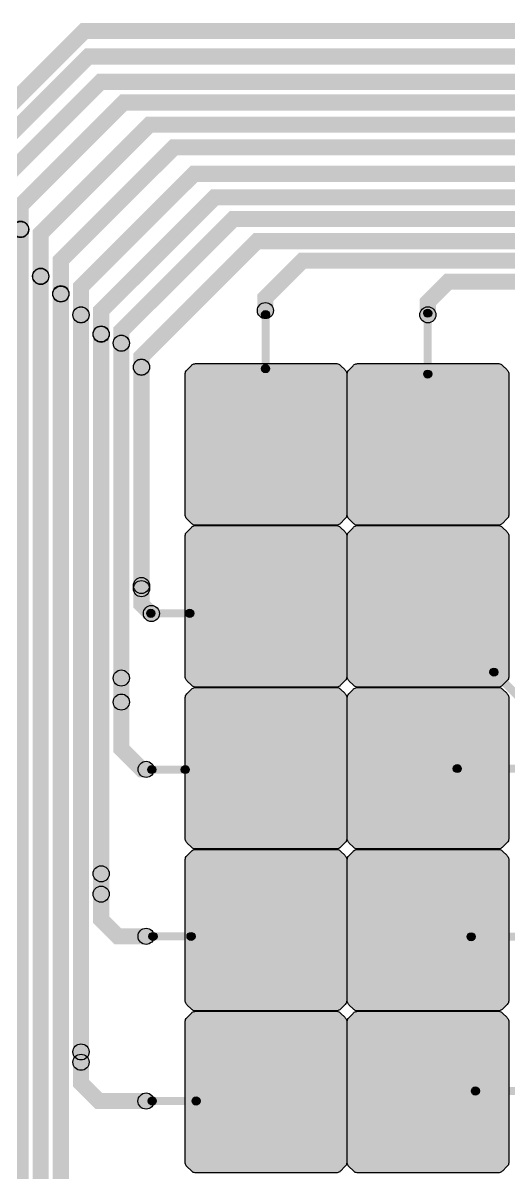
# Model space of a CAD drawing. Extents: x -57500 to 57500, y -57500 to 57500.
# Drawn here: x 995 to 7025, y 21105 to 35381 of the extents above; entities that cross this region are included whole.
import ezdxf

# ---------------------------------------------------------------- set-up
doc = ezdxf.new("R2010")
doc.units = 0
doc.header["$MEASUREMENT"] = 0
doc.layers.get('0').update_dxf_attribs({"color": 160, "true_color": 0x003fff})
doc.layers.add('Metal1', color=160, linetype='Continuous', true_color=0x003fff)

msp = doc.modelspace()

# ---------------------------------------------------------------- hatches: boundary and pattern name
h = msp.add_hatch(color=5)
edge = h.paths.add_edge_path(flags=0)
edge.add_arc((964.65, 32821.45), 100, 0, 360)
h = msp.add_hatch(color=5)
edge = h.paths.add_edge_path(flags=0)
edge.add_arc((965.25, 32816.6), 100, 0, 360)
h = msp.add_hatch(color=5)
edge = h.paths.add_edge_path(flags=0)
edge.add_arc((1214.65, 32238.65), 100, 0, 360)
h = msp.add_hatch(color=5)
edge = h.paths.add_edge_path(flags=0)
edge.add_arc((1215.15, 32234.4), 100, 0, 360)
h = msp.add_hatch(color=5)
edge = h.paths.add_edge_path(flags=0)
edge.add_arc((1464.55, 32015.95), 100, 0, 360)
h = msp.add_hatch(color=5)
edge = h.paths.add_edge_path(flags=0)
edge.add_arc((1464.65, 32021.4), 100, 0, 360)
h = msp.add_hatch(color=5)
edge = h.paths.add_edge_path(flags=0)
edge.add_arc((1714.1, 31757.25), 100, 0, 360)
h = msp.add_hatch(color=5)
edge = h.paths.add_edge_path(flags=0)
edge.add_arc((1714.65, 31759.35), 100, 0, 360)
h = msp.add_hatch(color=5)
edge = h.paths.add_edge_path(flags=0)
edge.add_arc((4002.6, 31811.2), 100, 0, 360)
h = msp.add_hatch(color=5)
edge = h.paths.add_edge_path(flags=0)
edge.add_arc((6018.4, 31758.2), 100, 0, 360)
h = msp.add_hatch(color=5)
edge = h.paths.add_edge_path(flags=0)
edge.add_arc((4004.5, 31762.15), 50, 0, 360)
h = msp.add_hatch(color=5)
edge = h.paths.add_edge_path(flags=0)
edge.add_arc((6016.6, 31778.5), 50, 0, 360)
h = msp.add_hatch(color=5)
edge = h.paths.add_edge_path(flags=0)
edge.add_arc((1964.65, 31521.4), 100, 0, 360)
h = msp.add_hatch(color=5)
edge = h.paths.add_edge_path(flags=0)
edge.add_arc((1964.65, 31516.6), 100, 0, 360)
h = msp.add_hatch(color=5)
edge = h.paths.add_edge_path(flags=0)
edge.add_arc((2214.35, 31405.75), 100, 0, 360)
h = msp.add_hatch(color=5)
edge = h.paths.add_edge_path(flags=0)
edge.add_arc((2214.65, 31406.75), 100, 0, 360)
h = msp.add_hatch(color=5)
edge = h.paths.add_edge_path(flags=0)
edge.add_arc((2464.6, 31107.3), 100, 0, 360)
h = msp.add_hatch(color=5)
edge = h.paths.add_edge_path(flags=0)
edge.add_arc((2464.65, 31110.05), 100, 0, 360)
for points in [[(4986.311, 31079.716), (4993.723, 31072.284), (5000.275, 31064.065), (5005.558, 31054.948), (5009.425, 31045.098), (5011.794, 31034.629), (5012.521, 31023.934), (5012.521, 29282.883), (5012.438, 29271.075), (5010.643, 29259.387), (5006.938, 29248.096), (5001.381, 29237.603), (4994.199, 29228.215), (4985.87, 29219.845), (4939.736, 29173.711), (4932.304, 29166.299), (4924.085, 29159.747), (4914.967, 29154.464), (4905.117, 29150.597), (4894.649, 29148.228), (4883.953, 29147.501), (3142.902, 29147.501), (3131.095, 29147.584), (3119.407, 29149.379), (3108.116, 29153.084), (3097.623, 29158.641), (3088.234, 29165.823), (3079.865, 29174.152), (3033.731, 29220.286), (3026.318, 29227.718), (3019.767, 29235.937), (3014.484, 29245.055), (3010.616, 29254.905), (3008.248, 29265.373), (3007.521, 29276.069), (3007.521, 31017.119), (3007.603, 31028.927), (3009.398, 31040.615), (3013.104, 31051.906), (3018.661, 31062.399), (3025.843, 31071.787), (3034.172, 31080.157), (3080.306, 31126.291), (3087.738, 31133.704), (3095.957, 31140.255), (3105.074, 31145.538), (3114.924, 31149.406), (3125.393, 31151.774), (3136.088, 31152.501), (4877.139, 31152.501), (4888.947, 31152.419), (4900.635, 31150.624), (4911.926, 31146.918), (4922.419, 31141.361), (4931.807, 31134.179), (4940.177, 31125.85)], [(6996.311, 31079.716), (7003.723, 31072.284), (7010.275, 31064.065), (7015.558, 31054.948), (7019.425, 31045.098), (7021.794, 31034.629), (7022.521, 31023.934), (7022.521, 29282.883), (7022.438, 29271.075), (7020.643, 29259.387), (7016.938, 29248.096), (7011.381, 29237.603), (7004.199, 29228.215), (6995.87, 29219.845), (6949.736, 29173.711), (6942.304, 29166.299), (6934.085, 29159.747), (6924.967, 29154.464), (6915.117, 29150.597), (6904.649, 29148.228), (6893.953, 29147.501), (5152.902, 29147.501), (5141.095, 29147.584), (5129.407, 29149.379), (5118.116, 29153.084), (5107.623, 29158.641), (5098.234, 29165.823), (5089.865, 29174.152), (5043.731, 29220.286), (5036.318, 29227.718), (5029.767, 29235.937), (5024.484, 29245.055), (5020.616, 29254.905), (5018.248, 29265.373), (5017.521, 29276.069), (5017.521, 31017.119), (5017.603, 31028.927), (5019.398, 31040.615), (5023.104, 31051.906), (5028.661, 31062.399), (5035.843, 31071.787), (5044.172, 31080.157), (5090.306, 31126.291), (5097.738, 31133.704), (5105.957, 31140.255), (5115.074, 31145.538), (5124.924, 31149.406), (5135.393, 31151.774), (5146.088, 31152.501), (6887.139, 31152.501), (6898.947, 31152.419), (6910.635, 31150.624), (6921.926, 31146.918), (6932.419, 31141.361), (6941.807, 31134.179), (6950.177, 31125.85)], [(4986.311, 29069.716), (4993.723, 29062.284), (5000.275, 29054.065), (5005.558, 29044.948), (5009.425, 29035.098), (5011.794, 29024.629), (5012.521, 29013.934), (5012.521, 27272.883), (5012.438, 27261.075), (5010.643, 27249.387), (5006.938, 27238.096), (5001.381, 27227.603), (4994.199, 27218.215), (4985.87, 27209.845), (4939.736, 27163.711), (4932.304, 27156.299), (4924.085, 27149.747), (4914.967, 27144.464), (4905.117, 27140.597), (4894.649, 27138.228), (4883.953, 27137.501), (3142.902, 27137.501), (3131.095, 27137.584), (3119.407, 27139.379), (3108.116, 27143.084), (3097.623, 27148.641), (3088.234, 27155.823), (3079.865, 27164.152), (3033.731, 27210.286), (3026.318, 27217.718), (3019.767, 27225.937), (3014.484, 27235.055), (3010.616, 27244.905), (3008.248, 27255.373), (3007.521, 27266.069), (3007.521, 29007.119), (3007.603, 29018.927), (3009.398, 29030.615), (3013.104, 29041.906), (3018.661, 29052.399), (3025.843, 29061.787), (3034.172, 29070.157), (3080.306, 29116.291), (3087.738, 29123.704), (3095.957, 29130.255), (3105.074, 29135.538), (3114.924, 29139.406), (3125.393, 29141.774), (3136.088, 29142.501), (4877.139, 29142.501), (4888.947, 29142.419), (4900.635, 29140.624), (4911.926, 29136.918), (4922.419, 29131.361), (4931.807, 29124.179), (4940.177, 29115.85)], [(6996.311, 29069.716), (7003.723, 29062.284), (7010.275, 29054.065), (7015.558, 29044.948), (7019.425, 29035.098), (7021.794, 29024.629), (7022.521, 29013.934), (7022.521, 27272.883), (7022.438, 27261.075), (7020.643, 27249.387), (7016.938, 27238.096), (7011.381, 27227.603), (7004.199, 27218.215), (6995.87, 27209.845), (6949.736, 27163.711), (6942.304, 27156.299), (6934.085, 27149.747), (6924.967, 27144.464), (6915.117, 27140.597), (6904.649, 27138.228), (6893.953, 27137.501), (5152.902, 27137.501), (5141.095, 27137.584), (5129.407, 27139.379), (5118.116, 27143.084), (5107.623, 27148.641), (5098.234, 27155.823), (5089.865, 27164.152), (5043.731, 27210.286), (5036.318, 27217.718), (5029.767, 27225.937), (5024.484, 27235.055), (5020.616, 27244.905), (5018.248, 27255.373), (5017.521, 27266.069), (5017.521, 29007.119), (5017.603, 29018.927), (5019.398, 29030.615), (5023.104, 29041.906), (5028.661, 29052.399), (5035.843, 29061.787), (5044.172, 29070.157), (5090.306, 29116.291), (5097.738, 29123.704), (5105.957, 29130.255), (5115.074, 29135.538), (5124.924, 29139.406), (5135.393, 29141.774), (5146.088, 29142.501), (6887.139, 29142.501), (6898.947, 29142.419), (6910.635, 29140.624), (6921.926, 29136.918), (6932.419, 29131.361), (6941.807, 29124.179), (6950.177, 29115.85)], [(4986.311, 27059.716), (4993.723, 27052.284), (5000.275, 27044.065), (5005.558, 27034.948), (5009.425, 27025.098), (5011.794, 27014.629), (5012.521, 27003.934), (5012.521, 25262.883), (5012.438, 25251.075), (5010.643, 25239.387), (5006.938, 25228.096), (5001.381, 25217.603), (4994.199, 25208.215), (4985.87, 25199.845), (4939.736, 25153.711), (4932.304, 25146.299), (4924.085, 25139.747), (4914.967, 25134.464), (4905.117, 25130.597), (4894.649, 25128.228), (4883.953, 25127.501), (3142.902, 25127.501), (3131.095, 25127.584), (3119.407, 25129.379), (3108.116, 25133.084), (3097.623, 25138.641), (3088.234, 25145.823), (3079.865, 25154.152), (3033.731, 25200.286), (3026.318, 25207.718), (3019.767, 25215.937), (3014.484, 25225.055), (3010.616, 25234.905), (3008.248, 25245.373), (3007.521, 25256.069), (3007.521, 26997.119), (3007.603, 27008.927), (3009.398, 27020.615), (3013.104, 27031.906), (3018.661, 27042.399), (3025.843, 27051.787), (3034.172, 27060.157), (3080.306, 27106.291), (3087.738, 27113.704), (3095.957, 27120.255), (3105.074, 27125.538), (3114.924, 27129.406), (3125.393, 27131.774), (3136.088, 27132.501), (4877.139, 27132.501), (4888.947, 27132.419), (4900.635, 27130.624), (4911.926, 27126.918), (4922.419, 27121.361), (4931.807, 27114.179), (4940.177, 27105.85)], [(6996.311, 27059.716), (7003.723, 27052.284), (7010.275, 27044.065), (7015.558, 27034.948), (7019.425, 27025.098), (7021.794, 27014.629), (7022.521, 27003.934), (7022.521, 25262.883), (7022.438, 25251.075), (7020.643, 25239.387), (7016.938, 25228.096), (7011.381, 25217.603), (7004.199, 25208.215), (6995.87, 25199.845), (6949.736, 25153.711), (6942.304, 25146.299), (6934.085, 25139.747), (6924.967, 25134.464), (6915.117, 25130.597), (6904.649, 25128.228), (6893.953, 25127.501), (5152.902, 25127.501), (5141.095, 25127.584), (5129.407, 25129.379), (5118.116, 25133.084), (5107.623, 25138.641), (5098.234, 25145.823), (5089.865, 25154.152), (5043.731, 25200.286), (5036.318, 25207.718), (5029.767, 25215.937), (5024.484, 25225.055), (5020.616, 25234.905), (5018.248, 25245.373), (5017.521, 25256.069), (5017.521, 26997.119), (5017.603, 27008.927), (5019.398, 27020.615), (5023.104, 27031.906), (5028.661, 27042.399), (5035.843, 27051.787), (5044.172, 27060.157), (5090.306, 27106.291), (5097.738, 27113.704), (5105.957, 27120.255), (5115.074, 27125.538), (5124.924, 27129.406), (5135.393, 27131.774), (5146.088, 27132.501), (6887.139, 27132.501), (6898.947, 27132.419), (6910.635, 27130.624), (6921.926, 27126.918), (6932.419, 27121.361), (6941.807, 27114.179), (6950.177, 27105.85)], [(4986.311, 25049.716), (4993.723, 25042.284), (5000.275, 25034.065), (5005.558, 25024.948), (5009.425, 25015.098), (5011.794, 25004.629), (5012.521, 24993.934), (5012.521, 23252.883), (5012.438, 23241.075), (5010.643, 23229.387), (5006.938, 23218.096), (5001.381, 23207.603), (4994.199, 23198.215), (4985.87, 23189.845), (4939.736, 23143.711), (4932.304, 23136.299), (4924.085, 23129.747), (4914.967, 23124.464), (4905.117, 23120.597), (4894.649, 23118.228), (4883.953, 23117.501), (3142.902, 23117.501), (3131.095, 23117.584), (3119.407, 23119.379), (3108.116, 23123.084), (3097.623, 23128.641), (3088.234, 23135.823), (3079.865, 23144.152), (3033.731, 23190.286), (3026.318, 23197.718), (3019.767, 23205.937), (3014.484, 23215.055), (3010.616, 23224.905), (3008.248, 23235.373), (3007.521, 23246.069), (3007.521, 24987.119), (3007.603, 24998.927), (3009.398, 25010.615), (3013.104, 25021.906), (3018.661, 25032.399), (3025.843, 25041.787), (3034.172, 25050.157), (3080.306, 25096.291), (3087.738, 25103.704), (3095.957, 25110.255), (3105.074, 25115.538), (3114.924, 25119.406), (3125.393, 25121.774), (3136.088, 25122.501), (4877.139, 25122.501), (4888.947, 25122.419), (4900.635, 25120.624), (4911.926, 25116.918), (4922.419, 25111.361), (4931.807, 25104.179), (4940.177, 25095.85)], [(6996.311, 25049.716), (7003.723, 25042.284), (7010.275, 25034.065), (7015.558, 25024.948), (7019.425, 25015.098), (7021.794, 25004.629), (7022.521, 24993.934), (7022.521, 23252.883), (7022.438, 23241.075), (7020.643, 23229.387), (7016.938, 23218.096), (7011.381, 23207.603), (7004.199, 23198.215), (6995.87, 23189.845), (6949.736, 23143.711), (6942.304, 23136.299), (6934.085, 23129.747), (6924.967, 23124.464), (6915.117, 23120.597), (6904.649, 23118.228), (6893.953, 23117.501), (5152.902, 23117.501), (5141.095, 23117.584), (5129.407, 23119.379), (5118.116, 23123.084), (5107.623, 23128.641), (5098.234, 23135.823), (5089.865, 23144.152), (5043.731, 23190.286), (5036.318, 23197.718), (5029.767, 23205.937), (5024.484, 23215.055), (5020.616, 23224.905), (5018.248, 23235.373), (5017.521, 23246.069), (5017.521, 24987.119), (5017.603, 24998.927), (5019.398, 25010.615), (5023.104, 25021.906), (5028.661, 25032.399), (5035.843, 25041.787), (5044.172, 25050.157), (5090.306, 25096.291), (5097.738, 25103.704), (5105.957, 25110.255), (5115.074, 25115.538), (5124.924, 25119.406), (5135.393, 25121.774), (5146.088, 25122.501), (6887.139, 25122.501), (6898.947, 25122.419), (6910.635, 25120.624), (6921.926, 25116.918), (6932.419, 25111.361), (6941.807, 25104.179), (6950.177, 25095.85)], [(4986.311, 23039.716), (4993.723, 23032.284), (5000.275, 23024.065), (5005.558, 23014.948), (5009.425, 23005.098), (5011.794, 22994.629), (5012.521, 22983.934), (5012.521, 21242.883), (5012.438, 21231.075), (5010.643, 21219.387), (5006.938, 21208.096), (5001.381, 21197.603), (4994.199, 21188.215), (4985.87, 21179.845), (4939.736, 21133.711), (4932.304, 21126.299), (4924.085, 21119.747), (4914.967, 21114.464), (4905.117, 21110.597), (4894.649, 21108.228), (4883.953, 21107.501), (3142.902, 21107.501), (3131.095, 21107.584), (3119.407, 21109.379), (3108.116, 21113.084), (3097.623, 21118.641), (3088.234, 21125.823), (3079.865, 21134.152), (3033.731, 21180.286), (3026.318, 21187.718), (3019.767, 21195.937), (3014.484, 21205.055), (3010.616, 21214.905), (3008.248, 21225.373), (3007.521, 21236.069), (3007.521, 22977.119), (3007.603, 22988.927), (3009.398, 23000.615), (3013.104, 23011.906), (3018.661, 23022.399), (3025.843, 23031.787), (3034.172, 23040.157), (3080.306, 23086.291), (3087.738, 23093.704), (3095.957, 23100.255), (3105.074, 23105.538), (3114.924, 23109.406), (3125.393, 23111.774), (3136.088, 23112.501), (4877.139, 23112.501), (4888.947, 23112.419), (4900.635, 23110.624), (4911.926, 23106.918), (4922.419, 23101.361), (4931.807, 23094.179), (4940.177, 23085.85)], [(6996.311, 23039.716), (7003.723, 23032.284), (7010.275, 23024.065), (7015.558, 23014.948), (7019.425, 23005.098), (7021.794, 22994.629), (7022.521, 22983.934), (7022.521, 21242.883), (7022.438, 21231.075), (7020.643, 21219.387), (7016.938, 21208.096), (7011.381, 21197.603), (7004.199, 21188.215), (6995.87, 21179.845), (6949.736, 21133.711), (6942.304, 21126.299), (6934.085, 21119.747), (6924.967, 21114.464), (6915.117, 21110.597), (6904.649, 21108.228), (6893.953, 21107.501), (5152.902, 21107.501), (5141.095, 21107.584), (5129.407, 21109.379), (5118.116, 21113.084), (5107.623, 21118.641), (5098.234, 21125.823), (5089.865, 21134.152), (5043.731, 21180.286), (5036.318, 21187.718), (5029.767, 21195.937), (5024.484, 21205.055), (5020.616, 21214.905), (5018.248, 21225.373), (5017.521, 21236.069), (5017.521, 22977.119), (5017.603, 22988.927), (5019.398, 23000.615), (5023.104, 23011.906), (5028.661, 23022.399), (5035.843, 23031.787), (5044.172, 23040.157), (5090.306, 23086.291), (5097.738, 23093.704), (5105.957, 23100.255), (5115.074, 23105.538), (5124.924, 23109.406), (5135.393, 23111.774), (5146.088, 23112.501), (6887.139, 23112.501), (6898.947, 23112.419), (6910.635, 23110.624), (6921.926, 23106.918), (6932.419, 23101.361), (6941.807, 23094.179), (6950.177, 23085.85)]]:
    msp.add_hatch(color=5).paths.add_polyline_path(points, flags=0)
h = msp.add_hatch(color=5)
edge = h.paths.add_edge_path(flags=0)
edge.add_arc((4004.5, 31090.55), 50, 0, 360)
h = msp.add_hatch(color=5)
edge = h.paths.add_edge_path(flags=0)
edge.add_arc((6016.6, 31023.4), 50, 0, 360)
h = msp.add_hatch(color=5)
edge = h.paths.add_edge_path(flags=0)
edge.add_arc((2464.65, 28398.5), 100, 0, 360)
h = msp.add_hatch(color=5)
edge = h.paths.add_edge_path(flags=0)
edge.add_arc((2464.65, 28359), 100, 0, 360)
h = msp.add_hatch(color=5)
edge = h.paths.add_edge_path(flags=0)
edge.add_arc((2588.3, 28050.7), 100, 0, 360)
h = msp.add_hatch(color=5)
edge = h.paths.add_edge_path(flags=0)
edge.add_arc((2580.35, 28052.9), 50, 0, 360)
h = msp.add_hatch(color=5)
edge = h.paths.add_edge_path(flags=0)
edge.add_arc((3062.6, 28052.9), 50, 0, 360)
h = msp.add_hatch(color=5)
edge = h.paths.add_edge_path(flags=0)
edge.add_arc((2214.3, 27249.4), 100, 0, 360)
h = msp.add_hatch(color=5)
edge = h.paths.add_edge_path(flags=0)
edge.add_arc((6838.35, 27322.75), 50, 0, 360)
h = msp.add_hatch(color=5)
edge = h.paths.add_edge_path(flags=0)
edge.add_arc((2214.65, 26951.35), 100, 0, 360)
h = msp.add_hatch(color=5)
edge = h.paths.add_edge_path(flags=0)
edge.add_arc((2522.85, 26115.55), 100, 0, 360)
h = msp.add_hatch(color=5)
edge = h.paths.add_edge_path(flags=0)
edge.add_arc((2592.4, 26113.3), 50, 0, 360)
h = msp.add_hatch(color=5)
edge = h.paths.add_edge_path(flags=0)
edge.add_arc((3008.4, 26113.3), 50, 0, 360)
h = msp.add_hatch(color=5)
edge = h.paths.add_edge_path(flags=0)
edge.add_arc((6383.45, 26125.65), 50, 0, 360)
h = msp.add_hatch(color=5)
edge = h.paths.add_edge_path(flags=0)
edge.add_arc((1964.85, 24819.6), 100, 0, 360)
h = msp.add_hatch(color=5)
edge = h.paths.add_edge_path(flags=0)
edge.add_arc((1964.65, 24567.05), 100, 0, 360)
h = msp.add_hatch(color=5)
edge = h.paths.add_edge_path(flags=0)
edge.add_arc((2521.95, 24043.4), 100, 0, 360)
h = msp.add_hatch(color=5)
edge = h.paths.add_edge_path(flags=0)
edge.add_arc((2608.25, 24041.65), 50, 0, 360)
h = msp.add_hatch(color=5)
edge = h.paths.add_edge_path(flags=0)
edge.add_arc((3079.85, 24041.65), 50, 0, 360)
h = msp.add_hatch(color=5)
edge = h.paths.add_edge_path(flags=0)
edge.add_arc((6555.25, 24038.25), 50, 0, 360)
h = msp.add_hatch(color=5)
edge = h.paths.add_edge_path(flags=0)
edge.add_arc((1714.5, 22608.2), 100, 0, 360)
h = msp.add_hatch(color=5)
edge = h.paths.add_edge_path(flags=0)
edge.add_arc((1714.65, 22479.9), 100, 0, 360)
h = msp.add_hatch(color=5)
edge = h.paths.add_edge_path(flags=0)
edge.add_arc((6608.25, 22122.7), 50, 0, 360)
h = msp.add_hatch(color=5)
edge = h.paths.add_edge_path(flags=0)
edge.add_arc((2521.65, 21998.2), 100, 0, 360)
h = msp.add_hatch(color=5)
edge = h.paths.add_edge_path(flags=0)
edge.add_arc((2598.95, 21998.9), 50, 0, 360)
h = msp.add_hatch(color=5)
edge = h.paths.add_edge_path(flags=0)
edge.add_arc((3142.1, 21998.9), 50, 0, 360)

# ---------------------------------------------------------------- linework, layer by layer
at = {"layer": 'Metal1'}
for points, const_width in [([(29736.55, 29373.65), (29736.55, 29703.5), (28784.15, 30655.9), (23586.35, 30655.9), (18960.85, 35281.4), (1755.55, 35281.4), (215, 33740.85), (215, 33522.3)], 200), ([(23239.9, 30471.25), (18746.1, 34965.05), (1804.4, 34965.05), (464.5, 33625.15), (464.5, 33518.55)], 200), ([(24525.3, 29269.95), (23992.8, 29269.95), (18612.2, 34650.55), (1959.15, 34650.55), (714.65, 33406.05), (714.65, 33349.75)], 200), ([(29736.9, 27062.4), (29736.9, 27624.05), (29260.05, 28100.9), (24163.45, 28100.9), (17870.1, 34394.25), (2244.85, 34394.25), (965.25, 33114.65), (965.25, 32816.6)], 200), ([(27285.35, 26971.35), (27226.7, 27030), (27226.7, 27538.65), (26914.15, 27851.2), (24031.75, 27851.2), (17763.6, 34119.35), (2564.95, 34119.35), (1215.15, 32769.55), (1215.15, 32234.4)], 200), ([(24734.25, 26769.1), (17665.95, 33837.4), (2867.35, 33837.4), (1464.55, 32434.6), (1464.55, 32015.95)], 200), ([(29753.15, 24187), (29753.15, 24987.05), (29205.45, 25534.75), (23652.65, 25534.75), (22838.6, 26348.8), (22838.6, 28256.25), (17585.75, 33509.1), (3118.2, 33509.1), (1714.1, 32105), (1714.1, 31757.25)], 200), ([(27204.55, 24535.45), (27204.55, 24853.35), (26775.35, 25282.55), (23513.1, 25282.55), (22564.65, 26231), (22564.65, 28149.05), (17497.6, 33216.1), (3371.75, 33216.1), (1964.65, 31809), (1964.65, 31516.6)], 200), ([(24385.5, 24174.55), (23728.55, 24174.55), (22266.1, 25637), (22266.1, 28063.1), (17380.9, 32948.3), (3604.55, 32948.3), (2214.35, 31558.1), (2214.35, 31405.75)], 200), ([(964.65, 32821.45), (964.65, 16528.55)], 200), ([(29786.75, 21893.1), (29786.75, 22634.9), (29426.55, 22995.1), (23767.6, 22995.1), (22019.05, 24743.65), (22019.05, 27919.65), (17266.3, 32672.4), (3897.85, 32672.4), (2464.6, 31239.15), (2464.6, 31107.3)], 200), ([(27231.55, 21877.7), (27231.55, 22280.4), (26807.7, 22704.25), (23639.2, 22704.25), (21742.25, 24601.2), (21742.25, 27814.8), (17127.2, 32429.85), (4460.95, 32429.85), (4002.6, 31971.5), (4002.6, 31811.2)], 200), ([(1214.65, 32238.65), (1214.65, 18504.85)], 200), ([(24404.5, 21524.15), (24038.85, 21524.15), (21479.65, 24083.35), (21479.65, 27718.2), (17028.85, 32169), (6269.05, 32169), (6018.4, 31918.35), (6018.4, 31758.2)], 200), ([(1464.65, 32021.4), (1464.65, 20556.1)], 200), ([(1714.65, 31759.35), (1714.65, 22479.9)], 200), ([(4004.5, 31090.55), (4004.5, 31762.15)], 100), ([(6016.6, 31023.4), (6016.6, 31778.5)], 100), ([(1964.65, 31521.4), (1964.65, 24567.05)], 200), ([(2214.65, 31406.75), (2214.65, 26951.35)], 200), ([(2464.65, 31110.05), (2464.65, 28359)], 200), ([(2588.3, 28050.7), (2578, 28050.7), (2464.65, 28164.05), (2464.65, 28398.5)], 200), ([(3062.6, 28052.9), (2580.35, 28052.9)], 100), ([(2522.85, 26115.55), (2469.95, 26115.55), (2214.3, 26371.2), (2214.3, 27249.4)], 200), ([(7515.2, 26645.9), (6838.35, 27322.75)], 100), ([(3008.4, 26113.3), (2592.4, 26113.3)], 100), ([(6383.45, 26125.65), (7326.7, 26125.65)], 100), ([(2521.95, 24043.4), (2171.5, 24043.4), (1964.85, 24250.05), (1964.85, 24819.6)], 200), ([(3079.85, 24041.65), (2608.25, 24041.65)], 100), ([(6555.25, 24038.25), (7461.35, 24038.25)], 100), ([(2521.65, 21998.2), (1936.95, 21998.2), (1714.5, 22220.65), (1714.5, 22608.2)], 200), ([(6608.25, 22122.7), (7511.7, 22122.7)], 100), ([(3142.1, 21998.9), (2598.95, 21998.9)], 100)]:
    msp.add_lwpolyline(points, dxfattribs=dict(at, const_width=const_width))
for points in [[(4986.311, 31079.716), (4993.723, 31072.284), (5000.275, 31064.065), (5005.558, 31054.948), (5009.425, 31045.098), (5011.794, 31034.629), (5012.521, 31023.934), (5012.521, 29282.883), (5012.438, 29271.075), (5010.643, 29259.387), (5006.938, 29248.096), (5001.381, 29237.603), (4994.199, 29228.215), (4985.87, 29219.845), (4939.736, 29173.711), (4932.304, 29166.299), (4924.085, 29159.747), (4914.967, 29154.464), (4905.117, 29150.597), (4894.649, 29148.228), (4883.953, 29147.501), (3142.902, 29147.501), (3131.095, 29147.584), (3119.407, 29149.379), (3108.116, 29153.084), (3097.623, 29158.641), (3088.234, 29165.823), (3079.865, 29174.152), (3033.731, 29220.286), (3026.318, 29227.718), (3019.767, 29235.937), (3014.484, 29245.055), (3010.616, 29254.905), (3008.248, 29265.373), (3007.521, 29276.069), (3007.521, 31017.119), (3007.603, 31028.927), (3009.398, 31040.615), (3013.104, 31051.906), (3018.661, 31062.399), (3025.843, 31071.787), (3034.172, 31080.157), (3080.306, 31126.291), (3087.738, 31133.704), (3095.957, 31140.255), (3105.074, 31145.538), (3114.924, 31149.406), (3125.393, 31151.774), (3136.088, 31152.501), (4877.139, 31152.501), (4888.947, 31152.419), (4900.635, 31150.624), (4911.926, 31146.918), (4922.419, 31141.361), (4931.807, 31134.179), (4940.177, 31125.85)], [(6996.311, 31079.716), (7003.723, 31072.284), (7010.275, 31064.065), (7015.558, 31054.948), (7019.425, 31045.098), (7021.794, 31034.629), (7022.521, 31023.934), (7022.521, 29282.883), (7022.438, 29271.075), (7020.643, 29259.387), (7016.938, 29248.096), (7011.381, 29237.603), (7004.199, 29228.215), (6995.87, 29219.845), (6949.736, 29173.711), (6942.304, 29166.299), (6934.085, 29159.747), (6924.967, 29154.464), (6915.117, 29150.597), (6904.649, 29148.228), (6893.953, 29147.501), (5152.902, 29147.501), (5141.095, 29147.584), (5129.407, 29149.379), (5118.116, 29153.084), (5107.623, 29158.641), (5098.234, 29165.823), (5089.865, 29174.152), (5043.731, 29220.286), (5036.318, 29227.718), (5029.767, 29235.937), (5024.484, 29245.055), (5020.616, 29254.905), (5018.248, 29265.373), (5017.521, 29276.069), (5017.521, 31017.119), (5017.603, 31028.927), (5019.398, 31040.615), (5023.104, 31051.906), (5028.661, 31062.399), (5035.843, 31071.787), (5044.172, 31080.157), (5090.306, 31126.291), (5097.738, 31133.704), (5105.957, 31140.255), (5115.074, 31145.538), (5124.924, 31149.406), (5135.393, 31151.774), (5146.088, 31152.501), (6887.139, 31152.501), (6898.947, 31152.419), (6910.635, 31150.624), (6921.926, 31146.918), (6932.419, 31141.361), (6941.807, 31134.179), (6950.177, 31125.85)], [(4986.311, 29069.716), (4993.723, 29062.284), (5000.275, 29054.065), (5005.558, 29044.948), (5009.425, 29035.098), (5011.794, 29024.629), (5012.521, 29013.934), (5012.521, 27272.883), (5012.438, 27261.075), (5010.643, 27249.387), (5006.938, 27238.096), (5001.381, 27227.603), (4994.199, 27218.215), (4985.87, 27209.845), (4939.736, 27163.711), (4932.304, 27156.299), (4924.085, 27149.747), (4914.967, 27144.464), (4905.117, 27140.597), (4894.649, 27138.228), (4883.953, 27137.501), (3142.902, 27137.501), (3131.095, 27137.584), (3119.407, 27139.379), (3108.116, 27143.084), (3097.623, 27148.641), (3088.234, 27155.823), (3079.865, 27164.152), (3033.731, 27210.286), (3026.318, 27217.718), (3019.767, 27225.937), (3014.484, 27235.055), (3010.616, 27244.905), (3008.248, 27255.373), (3007.521, 27266.069), (3007.521, 29007.119), (3007.603, 29018.927), (3009.398, 29030.615), (3013.104, 29041.906), (3018.661, 29052.399), (3025.843, 29061.787), (3034.172, 29070.157), (3080.306, 29116.291), (3087.738, 29123.704), (3095.957, 29130.255), (3105.074, 29135.538), (3114.924, 29139.406), (3125.393, 29141.774), (3136.088, 29142.501), (4877.139, 29142.501), (4888.947, 29142.419), (4900.635, 29140.624), (4911.926, 29136.918), (4922.419, 29131.361), (4931.807, 29124.179), (4940.177, 29115.85)], [(6996.311, 29069.716), (7003.723, 29062.284), (7010.275, 29054.065), (7015.558, 29044.948), (7019.425, 29035.098), (7021.794, 29024.629), (7022.521, 29013.934), (7022.521, 27272.883), (7022.438, 27261.075), (7020.643, 27249.387), (7016.938, 27238.096), (7011.381, 27227.603), (7004.199, 27218.215), (6995.87, 27209.845), (6949.736, 27163.711), (6942.304, 27156.299), (6934.085, 27149.747), (6924.967, 27144.464), (6915.117, 27140.597), (6904.649, 27138.228), (6893.953, 27137.501), (5152.902, 27137.501), (5141.095, 27137.584), (5129.407, 27139.379), (5118.116, 27143.084), (5107.623, 27148.641), (5098.234, 27155.823), (5089.865, 27164.152), (5043.731, 27210.286), (5036.318, 27217.718), (5029.767, 27225.937), (5024.484, 27235.055), (5020.616, 27244.905), (5018.248, 27255.373), (5017.521, 27266.069), (5017.521, 29007.119), (5017.603, 29018.927), (5019.398, 29030.615), (5023.104, 29041.906), (5028.661, 29052.399), (5035.843, 29061.787), (5044.172, 29070.157), (5090.306, 29116.291), (5097.738, 29123.704), (5105.957, 29130.255), (5115.074, 29135.538), (5124.924, 29139.406), (5135.393, 29141.774), (5146.088, 29142.501), (6887.139, 29142.501), (6898.947, 29142.419), (6910.635, 29140.624), (6921.926, 29136.918), (6932.419, 29131.361), (6941.807, 29124.179), (6950.177, 29115.85)], [(4986.311, 27059.716), (4993.723, 27052.284), (5000.275, 27044.065), (5005.558, 27034.948), (5009.425, 27025.098), (5011.794, 27014.629), (5012.521, 27003.934), (5012.521, 25262.883), (5012.438, 25251.075), (5010.643, 25239.387), (5006.938, 25228.096), (5001.381, 25217.603), (4994.199, 25208.215), (4985.87, 25199.845), (4939.736, 25153.711), (4932.304, 25146.299), (4924.085, 25139.747), (4914.967, 25134.464), (4905.117, 25130.597), (4894.649, 25128.228), (4883.953, 25127.501), (3142.902, 25127.501), (3131.095, 25127.584), (3119.407, 25129.379), (3108.116, 25133.084), (3097.623, 25138.641), (3088.234, 25145.823), (3079.865, 25154.152), (3033.731, 25200.286), (3026.318, 25207.718), (3019.767, 25215.937), (3014.484, 25225.055), (3010.616, 25234.905), (3008.248, 25245.373), (3007.521, 25256.069), (3007.521, 26997.119), (3007.603, 27008.927), (3009.398, 27020.615), (3013.104, 27031.906), (3018.661, 27042.399), (3025.843, 27051.787), (3034.172, 27060.157), (3080.306, 27106.291), (3087.738, 27113.704), (3095.957, 27120.255), (3105.074, 27125.538), (3114.924, 27129.406), (3125.393, 27131.774), (3136.088, 27132.501), (4877.139, 27132.501), (4888.947, 27132.419), (4900.635, 27130.624), (4911.926, 27126.918), (4922.419, 27121.361), (4931.807, 27114.179), (4940.177, 27105.85)], [(6996.311, 27059.716), (7003.723, 27052.284), (7010.275, 27044.065), (7015.558, 27034.948), (7019.425, 27025.098), (7021.794, 27014.629), (7022.521, 27003.934), (7022.521, 25262.883), (7022.438, 25251.075), (7020.643, 25239.387), (7016.938, 25228.096), (7011.381, 25217.603), (7004.199, 25208.215), (6995.87, 25199.845), (6949.736, 25153.711), (6942.304, 25146.299), (6934.085, 25139.747), (6924.967, 25134.464), (6915.117, 25130.597), (6904.649, 25128.228), (6893.953, 25127.501), (5152.902, 25127.501), (5141.095, 25127.584), (5129.407, 25129.379), (5118.116, 25133.084), (5107.623, 25138.641), (5098.234, 25145.823), (5089.865, 25154.152), (5043.731, 25200.286), (5036.318, 25207.718), (5029.767, 25215.937), (5024.484, 25225.055), (5020.616, 25234.905), (5018.248, 25245.373), (5017.521, 25256.069), (5017.521, 26997.119), (5017.603, 27008.927), (5019.398, 27020.615), (5023.104, 27031.906), (5028.661, 27042.399), (5035.843, 27051.787), (5044.172, 27060.157), (5090.306, 27106.291), (5097.738, 27113.704), (5105.957, 27120.255), (5115.074, 27125.538), (5124.924, 27129.406), (5135.393, 27131.774), (5146.088, 27132.501), (6887.139, 27132.501), (6898.947, 27132.419), (6910.635, 27130.624), (6921.926, 27126.918), (6932.419, 27121.361), (6941.807, 27114.179), (6950.177, 27105.85)], [(4986.311, 25049.716), (4993.723, 25042.284), (5000.275, 25034.065), (5005.558, 25024.948), (5009.425, 25015.098), (5011.794, 25004.629), (5012.521, 24993.934), (5012.521, 23252.883), (5012.438, 23241.075), (5010.643, 23229.387), (5006.938, 23218.096), (5001.381, 23207.603), (4994.199, 23198.215), (4985.87, 23189.845), (4939.736, 23143.711), (4932.304, 23136.299), (4924.085, 23129.747), (4914.967, 23124.464), (4905.117, 23120.597), (4894.649, 23118.228), (4883.953, 23117.501), (3142.902, 23117.501), (3131.095, 23117.584), (3119.407, 23119.379), (3108.116, 23123.084), (3097.623, 23128.641), (3088.234, 23135.823), (3079.865, 23144.152), (3033.731, 23190.286), (3026.318, 23197.718), (3019.767, 23205.937), (3014.484, 23215.055), (3010.616, 23224.905), (3008.248, 23235.373), (3007.521, 23246.069), (3007.521, 24987.119), (3007.603, 24998.927), (3009.398, 25010.615), (3013.104, 25021.906), (3018.661, 25032.399), (3025.843, 25041.787), (3034.172, 25050.157), (3080.306, 25096.291), (3087.738, 25103.704), (3095.957, 25110.255), (3105.074, 25115.538), (3114.924, 25119.406), (3125.393, 25121.774), (3136.088, 25122.501), (4877.139, 25122.501), (4888.947, 25122.419), (4900.635, 25120.624), (4911.926, 25116.918), (4922.419, 25111.361), (4931.807, 25104.179), (4940.177, 25095.85)], [(6996.311, 25049.716), (7003.723, 25042.284), (7010.275, 25034.065), (7015.558, 25024.948), (7019.425, 25015.098), (7021.794, 25004.629), (7022.521, 24993.934), (7022.521, 23252.883), (7022.438, 23241.075), (7020.643, 23229.387), (7016.938, 23218.096), (7011.381, 23207.603), (7004.199, 23198.215), (6995.87, 23189.845), (6949.736, 23143.711), (6942.304, 23136.299), (6934.085, 23129.747), (6924.967, 23124.464), (6915.117, 23120.597), (6904.649, 23118.228), (6893.953, 23117.501), (5152.902, 23117.501), (5141.095, 23117.584), (5129.407, 23119.379), (5118.116, 23123.084), (5107.623, 23128.641), (5098.234, 23135.823), (5089.865, 23144.152), (5043.731, 23190.286), (5036.318, 23197.718), (5029.767, 23205.937), (5024.484, 23215.055), (5020.616, 23224.905), (5018.248, 23235.373), (5017.521, 23246.069), (5017.521, 24987.119), (5017.603, 24998.927), (5019.398, 25010.615), (5023.104, 25021.906), (5028.661, 25032.399), (5035.843, 25041.787), (5044.172, 25050.157), (5090.306, 25096.291), (5097.738, 25103.704), (5105.957, 25110.255), (5115.074, 25115.538), (5124.924, 25119.406), (5135.393, 25121.774), (5146.088, 25122.501), (6887.139, 25122.501), (6898.947, 25122.419), (6910.635, 25120.624), (6921.926, 25116.918), (6932.419, 25111.361), (6941.807, 25104.179), (6950.177, 25095.85)], [(4986.311, 23039.716), (4993.723, 23032.284), (5000.275, 23024.065), (5005.558, 23014.948), (5009.425, 23005.098), (5011.794, 22994.629), (5012.521, 22983.934), (5012.521, 21242.883), (5012.438, 21231.075), (5010.643, 21219.387), (5006.938, 21208.096), (5001.381, 21197.603), (4994.199, 21188.215), (4985.87, 21179.845), (4939.736, 21133.711), (4932.304, 21126.299), (4924.085, 21119.747), (4914.967, 21114.464), (4905.117, 21110.597), (4894.649, 21108.228), (4883.953, 21107.501), (3142.902, 21107.501), (3131.095, 21107.584), (3119.407, 21109.379), (3108.116, 21113.084), (3097.623, 21118.641), (3088.234, 21125.823), (3079.865, 21134.152), (3033.731, 21180.286), (3026.318, 21187.718), (3019.767, 21195.937), (3014.484, 21205.055), (3010.616, 21214.905), (3008.248, 21225.373), (3007.521, 21236.069), (3007.521, 22977.119), (3007.603, 22988.927), (3009.398, 23000.615), (3013.104, 23011.906), (3018.661, 23022.399), (3025.843, 23031.787), (3034.172, 23040.157), (3080.306, 23086.291), (3087.738, 23093.704), (3095.957, 23100.255), (3105.074, 23105.538), (3114.924, 23109.406), (3125.393, 23111.774), (3136.088, 23112.501), (4877.139, 23112.501), (4888.947, 23112.419), (4900.635, 23110.624), (4911.926, 23106.918), (4922.419, 23101.361), (4931.807, 23094.179), (4940.177, 23085.85)], [(6996.311, 23039.716), (7003.723, 23032.284), (7010.275, 23024.065), (7015.558, 23014.948), (7019.425, 23005.098), (7021.794, 22994.629), (7022.521, 22983.934), (7022.521, 21242.883), (7022.438, 21231.075), (7020.643, 21219.387), (7016.938, 21208.096), (7011.381, 21197.603), (7004.199, 21188.215), (6995.87, 21179.845), (6949.736, 21133.711), (6942.304, 21126.299), (6934.085, 21119.747), (6924.967, 21114.464), (6915.117, 21110.597), (6904.649, 21108.228), (6893.953, 21107.501), (5152.902, 21107.501), (5141.095, 21107.584), (5129.407, 21109.379), (5118.116, 21113.084), (5107.623, 21118.641), (5098.234, 21125.823), (5089.865, 21134.152), (5043.731, 21180.286), (5036.318, 21187.718), (5029.767, 21195.937), (5024.484, 21205.055), (5020.616, 21214.905), (5018.248, 21225.373), (5017.521, 21236.069), (5017.521, 22977.119), (5017.603, 22988.927), (5019.398, 23000.615), (5023.104, 23011.906), (5028.661, 23022.399), (5035.843, 23031.787), (5044.172, 23040.157), (5090.306, 23086.291), (5097.738, 23093.704), (5105.957, 23100.255), (5115.074, 23105.538), (5124.924, 23109.406), (5135.393, 23111.774), (5146.088, 23112.501), (6887.139, 23112.501), (6898.947, 23112.419), (6910.635, 23110.624), (6921.926, 23106.918), (6932.419, 23101.361), (6941.807, 23094.179), (6950.177, 23085.85)]]:
    msp.add_lwpolyline(points, close=True, dxfattribs=at)
for centre, radius in [((964.65, 32821.45), 100), ((965.25, 32816.6), 100), ((1214.65, 32238.65), 100), ((1215.15, 32234.4), 100), ((1464.55, 32015.95), 100), ((1464.65, 32021.4), 100), ((1714.1, 31757.25), 100), ((1714.65, 31759.35), 100), ((4002.6, 31811.2), 100), ((6018.4, 31758.2), 100), ((4004.5, 31762.15), 50), ((6016.6, 31778.5), 50), ((1964.65, 31521.4), 100), ((1964.65, 31516.6), 100), ((2214.35, 31405.75), 100), ((2214.65, 31406.75), 100), ((2464.6, 31107.3), 100), ((2464.65, 31110.05), 100), ((4004.5, 31090.55), 50), ((6016.6, 31023.4), 50), ((2464.65, 28398.5), 100), ((2464.65, 28359), 100), ((2588.3, 28050.7), 100), ((2580.35, 28052.9), 50), ((3062.6, 28052.9), 50), ((2214.3, 27249.4), 100), ((6838.35, 27322.75), 50), ((2214.65, 26951.35), 100), ((2522.85, 26115.55), 100), ((2592.4, 26113.3), 50), ((3008.4, 26113.3), 50), ((6383.45, 26125.65), 50), ((1964.85, 24819.6), 100), ((1964.65, 24567.05), 100), ((2521.95, 24043.4), 100), ((2608.25, 24041.65), 50), ((3079.85, 24041.65), 50), ((6555.25, 24038.25), 50), ((1714.5, 22608.2), 100), ((1714.65, 22479.9), 100), ((6608.25, 22122.7), 50), ((2521.65, 21998.2), 100), ((2598.95, 21998.9), 50), ((3142.1, 21998.9), 50)]:
    msp.add_circle(centre, radius, dxfattribs=at)

doc.saveas('drawing.dxf')
